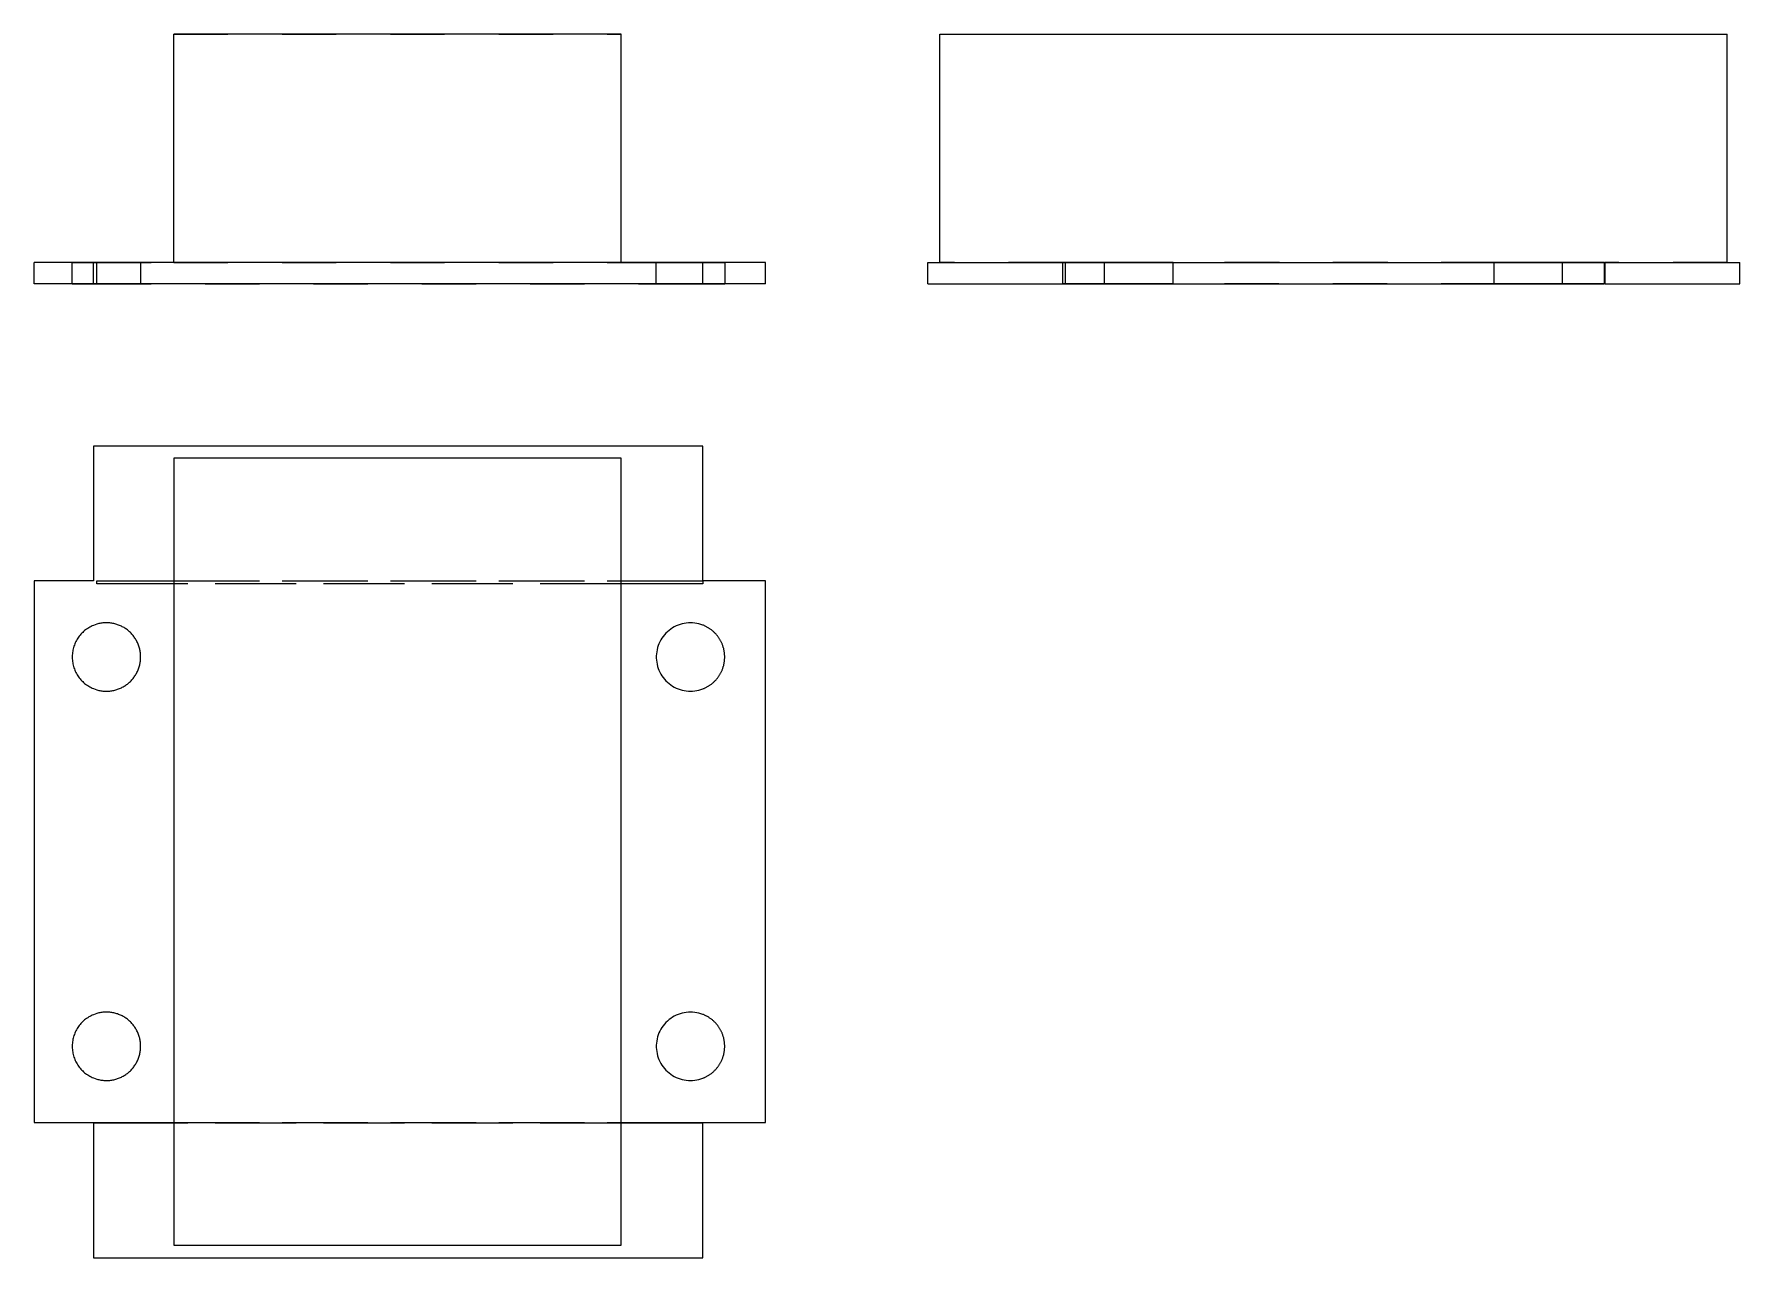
# Model space of a CAD drawing. Extents: x 0 to 3.15, y 0 to 2.26.
import ezdxf

# ---------------------------------------------------------------- set-up
doc = ezdxf.new("R2010")
doc.units = 0
doc.linetypes.add('HIDDEN', pattern=[0.074934, 0.049981, -0.024953])
for name, color, linetype in [('FRONT', 7, 'CONTINUOUS'), ('FRONT_HID', 7, 'HIDDEN'), ('LEFT', 7, 'CONTINUOUS'), ('LEFT_HID', 7, 'HIDDEN'), ('TOP', 7, 'CONTINUOUS'), ('TOP_HID', 7, 'HIDDEN')]:
    doc.layers.add(name, color=color, linetype=linetype)

msp = doc.modelspace()

# ---------------------------------------------------------------- linework, layer by layer
at = {"layer": 'FRONT'}
for p, q in [((0.257812, 1.837484), (0.257812, 2.259359)), ((1.083799, 2.259359), (0.257812, 2.259359)), ((1.083799, 1.837484), (1.083799, 2.259359)), ((0.109375, 1.837484), (0, 1.837484)), ((0, 1.798421), (0, 1.837484)), ((1.234375, 1.837484), (0.109375, 1.837484)), ((0.109375, 1.798421), (0.109375, 1.837484)), ((1.234375, 1.798421), (1.234375, 1.837484)), ((1.350164, 1.837484), (1.234375, 1.837484)), ((1.350164, 1.798421), (1.350164, 1.837484)), ((0.109375, 1.798421), (0, 1.798421)), ((1.234375, 1.798421), (0.109375, 1.798421)), ((1.350164, 1.798421), (1.234375, 1.798421))]:
    msp.add_line(p, q, dxfattribs=at)
at = {"layer": 'FRONT_HID', "linetype": 'HIDDEN'}
for p, q in [((0.257812, 2.259359), (1.083799, 2.259359)), ((0.109375, 1.837484), (0.070313, 1.837484)), ((0.070313, 1.837484), (0.109375, 1.837484)), ((0.109375, 1.837484), (0.070313, 1.837484)), ((0.070313, 1.837484), (0.109375, 1.837484)), ((0.070313, 1.798421), (0.070313, 1.837484)), ((0.070313, 1.798421), (0.070313, 1.837484)), ((0.257812, 1.837484), (0.109375, 1.837484)), ((0.109375, 1.837484), (0.115789, 1.837484)), ((0.115789, 1.837484), (0.109375, 1.837484)), ((0.109375, 1.837484), (0.115789, 1.837484)), ((0.109375, 1.837484), (0.115789, 1.837484)), ((0.115789, 1.837484), (0.109375, 1.837484)), ((0.109375, 1.837484), (0.115789, 1.837484)), ((0.115789, 1.837484), (0.109375, 1.837484)), ((0.115789, 1.837484), (0.257812, 1.837484)), ((0.115789, 1.837484), (0.257812, 1.837484)), ((0.257812, 1.837484), (0.115789, 1.837484)), ((0.196628, 1.837484), (0.115789, 1.837484)), ((0.115789, 1.837484), (0.196628, 1.837484)), ((0.196628, 1.837484), (0.115789, 1.837484)), ((0.115789, 1.837484), (0.196628, 1.837484)), ((0.115789, 1.798421), (0.115789, 1.837484)), ((0.115789, 1.798421), (0.115789, 1.837484)), ((0.196628, 1.837484), (0.196628, 1.798421)), ((0.196628, 1.837484), (0.196628, 1.798421)), ((0.257812, 1.837484), (1.083799, 1.837484)), ((1.083799, 1.837484), (0.257812, 1.837484)), ((1.083799, 1.837484), (0.257812, 1.837484)), ((0.257812, 1.837484), (1.083799, 1.837484)), ((1.083799, 1.837484), (0.257812, 1.837484)), ((0.257812, 1.837484), (1.083799, 1.837484)), ((1.234375, 1.837484), (1.083799, 1.837484)), ((1.083799, 1.837484), (1.234375, 1.837484)), ((1.083799, 1.837484), (1.234375, 1.837484)), ((1.234375, 1.837484), (1.083799, 1.837484)), ((1.234375, 1.837484), (1.148438, 1.837484)), ((1.148438, 1.837484), (1.234375, 1.837484)), ((1.234375, 1.837484), (1.148438, 1.837484)), ((1.148438, 1.837484), (1.234375, 1.837484)), ((1.148438, 1.798421), (1.148438, 1.837484)), ((1.148438, 1.798421), (1.148438, 1.837484)), ((1.234375, 1.837484), (1.274753, 1.837484)), ((1.274753, 1.837484), (1.234375, 1.837484)), ((1.234375, 1.837484), (1.274753, 1.837484)), ((1.274753, 1.837484), (1.234375, 1.837484)), ((1.274753, 1.837484), (1.274753, 1.798421)), ((1.274753, 1.837484), (1.274753, 1.798421)), ((0.109375, 1.798421), (0.070313, 1.798421)), ((0.070313, 1.798421), (0.109375, 1.798421)), ((0.109375, 1.798421), (0.070313, 1.798421)), ((0.070313, 1.798421), (0.109375, 1.798421)), ((0.115789, 1.798421), (0.109375, 1.798421)), ((0.109375, 1.798421), (0.115789, 1.798421)), ((0.115789, 1.798421), (0.109375, 1.798421)), ((0.109375, 1.798421), (0.115789, 1.798421)), ((0.109375, 1.798421), (0.115789, 1.798421)), ((0.109375, 1.798421), (0.115789, 1.798421)), ((0.115789, 1.798421), (0.109375, 1.798421)), ((0.115789, 1.798421), (1.234375, 1.798421)), ((1.234375, 1.798421), (0.115789, 1.798421)), ((0.196628, 1.798421), (0.115789, 1.798421)), ((0.115789, 1.798421), (0.196628, 1.798421)), ((0.196628, 1.798421), (0.115789, 1.798421)), ((0.115789, 1.798421), (0.196628, 1.798421)), ((0.115789, 1.798421), (1.234375, 1.798421)), ((1.234375, 1.798421), (1.148438, 1.798421)), ((1.148438, 1.798421), (1.234375, 1.798421)), ((1.234375, 1.798421), (1.148438, 1.798421)), ((1.148438, 1.798421), (1.234375, 1.798421)), ((1.274753, 1.798421), (1.234375, 1.798421)), ((1.234375, 1.798421), (1.274753, 1.798421)), ((1.274753, 1.798421), (1.234375, 1.798421)), ((1.234375, 1.798421), (1.274753, 1.798421))]:
    msp.add_line(p, q, dxfattribs=at)
at = {"layer": 'LEFT'}
for p, q in [((1.672023, 1.837484), (1.672023, 2.259359)), ((1.672023, 2.259359), (3.125148, 2.259359)), ((3.125148, 1.837484), (3.125148, 2.259359)), ((1.649901, 1.837484), (1.898586, 1.837484)), ((1.649901, 1.798421), (1.649901, 1.837484)), ((1.898586, 1.837484), (2.898586, 1.837484)), ((1.898586, 1.798421), (1.898586, 1.837484)), ((2.898586, 1.837484), (2.899901, 1.837484)), ((2.898586, 1.798421), (2.898586, 1.837484)), ((2.899901, 1.837484), (3.148586, 1.837484)), ((2.899901, 1.798421), (2.899901, 1.837484)), ((3.148586, 1.798421), (3.148586, 1.837484)), ((1.649901, 1.798421), (1.898586, 1.798421)), ((1.898586, 1.798421), (2.898586, 1.798421)), ((2.899901, 1.798421), (3.148586, 1.798421))]:
    msp.add_line(p, q, dxfattribs=at)
at = {"layer": 'LEFT_HID', "linetype": 'HIDDEN'}
for p, q in [((1.672023, 1.837484), (1.898586, 1.837484)), ((1.898586, 1.837484), (1.672023, 1.837484)), ((1.898586, 1.837484), (1.903849, 1.837484)), ((1.903849, 1.837484), (1.898586, 1.837484)), ((1.903849, 1.837484), (1.898586, 1.837484)), ((1.898586, 1.837484), (1.903849, 1.837484)), ((1.903849, 1.837484), (2.898586, 1.837484)), ((2.898586, 1.837484), (1.903849, 1.837484)), ((1.978578, 1.837484), (1.903849, 1.837484)), ((1.903849, 1.837484), (1.980304, 1.837484)), ((1.903849, 1.837484), (1.98083, 1.837484)), ((1.903849, 1.798421), (1.903849, 1.837484)), ((1.903849, 1.798421), (1.903849, 1.837484)), ((2.039211, 1.837484), (1.976053, 1.837484)), ((1.976053, 1.837484), (1.978578, 1.837484)), ((1.980304, 1.837484), (1.976053, 1.837484)), ((1.976053, 1.837484), (2.102368, 1.837484)), ((1.976053, 1.798421), (1.976053, 1.837484)), ((1.976053, 1.798421), (1.976053, 1.837484)), ((1.978578, 1.837484), (1.98083, 1.837484)), ((2.039211, 1.837484), (1.980304, 1.837484)), ((1.98083, 1.837484), (2.097591, 1.837484)), ((2.102368, 1.837484), (2.039211, 1.837484)), ((2.098117, 1.837484), (2.039211, 1.837484)), ((2.097591, 1.837484), (2.69958, 1.837484)), ((2.097591, 1.837484), (2.099843, 1.837484)), ((2.098117, 1.837484), (2.699054, 1.837484)), ((2.102368, 1.837484), (2.098117, 1.837484)), ((2.099843, 1.837484), (2.102368, 1.837484)), ((2.697328, 1.837484), (2.099843, 1.837484)), ((2.102368, 1.798421), (2.102368, 1.837484)), ((2.102368, 1.798421), (2.102368, 1.837484)), ((2.757961, 1.837484), (2.694803, 1.837484)), ((2.694803, 1.837484), (2.697328, 1.837484)), ((2.699054, 1.837484), (2.694803, 1.837484)), ((2.694803, 1.837484), (2.821118, 1.837484)), ((2.694803, 1.798421), (2.694803, 1.837484)), ((2.694803, 1.798421), (2.694803, 1.837484)), ((2.697328, 1.837484), (2.69958, 1.837484)), ((2.757961, 1.837484), (2.699054, 1.837484)), ((2.69958, 1.837484), (2.816341, 1.837484)), ((2.821118, 1.837484), (2.757961, 1.837484)), ((2.816867, 1.837484), (2.757961, 1.837484)), ((2.816341, 1.837484), (2.898586, 1.837484)), ((2.816341, 1.837484), (2.818593, 1.837484)), ((2.816867, 1.837484), (2.898586, 1.837484)), ((2.821118, 1.837484), (2.816867, 1.837484)), ((2.898586, 1.837484), (2.818593, 1.837484)), ((2.818593, 1.837484), (2.821118, 1.837484)), ((2.821118, 1.798421), (2.821118, 1.837484)), ((2.821118, 1.798421), (2.821118, 1.837484)), ((2.899901, 1.837484), (3.125148, 1.837484)), ((3.125148, 1.837484), (2.899901, 1.837484)), ((1.903849, 1.798421), (1.898586, 1.798421)), ((1.898586, 1.798421), (1.903849, 1.798421)), ((1.903849, 1.798421), (1.980304, 1.798421)), ((1.978578, 1.798421), (1.903849, 1.798421)), ((1.903849, 1.798421), (1.98083, 1.798421)), ((2.039211, 1.798421), (1.976053, 1.798421)), ((1.976053, 1.798421), (1.978578, 1.798421)), ((1.980304, 1.798421), (1.976053, 1.798421)), ((1.976053, 1.798421), (2.102368, 1.798421)), ((1.978578, 1.798421), (1.98083, 1.798421)), ((2.039211, 1.798421), (1.980304, 1.798421)), ((1.98083, 1.798421), (2.097591, 1.798421)), ((2.102368, 1.798421), (2.039211, 1.798421)), ((2.098117, 1.798421), (2.039211, 1.798421)), ((2.097591, 1.798421), (2.099843, 1.798421)), ((2.097591, 1.798421), (2.69958, 1.798421)), ((2.102368, 1.798421), (2.098117, 1.798421)), ((2.098117, 1.798421), (2.699054, 1.798421)), ((2.099843, 1.798421), (2.102368, 1.798421)), ((2.697328, 1.798421), (2.099843, 1.798421)), ((2.757961, 1.798421), (2.694803, 1.798421)), ((2.694803, 1.798421), (2.697328, 1.798421)), ((2.699054, 1.798421), (2.694803, 1.798421)), ((2.694803, 1.798421), (2.821118, 1.798421)), ((2.697328, 1.798421), (2.69958, 1.798421)), ((2.757961, 1.798421), (2.699054, 1.798421)), ((2.69958, 1.798421), (2.816341, 1.798421)), ((2.821118, 1.798421), (2.757961, 1.798421)), ((2.816867, 1.798421), (2.757961, 1.798421)), ((2.816341, 1.798421), (2.818593, 1.798421)), ((2.816341, 1.798421), (2.898586, 1.798421)), ((2.821118, 1.798421), (2.816867, 1.798421)), ((2.816867, 1.798421), (2.898586, 1.798421)), ((2.818593, 1.798421), (2.821118, 1.798421)), ((2.898586, 1.798421), (2.818593, 1.798421))]:
    msp.add_line(p, q, dxfattribs=at)
at = {"layer": 'TOP'}
for p, q in [((0.109375, 1.498684), (0.109375, 1.25)), ((1.234375, 1.498684), (0.109375, 1.498684)), ((1.234375, 1.25), (1.234375, 1.498684)), ((0.257812, 1.476562), (0.257812, 0.023438)), ((1.083799, 1.476562), (0.257812, 1.476562)), ((1.083799, 0.023438), (1.083799, 1.476562)), ((0.109375, 1.25), (0, 1.25)), ((0, 1.25), (0, 0.25)), ((0.115789, 1.25), (0.257812, 1.25)), ((0.115789, 1.244737), (0.115789, 1.25)), ((0.257812, 1.244737), (0.115789, 1.244737)), ((1.083799, 1.25), (1.234375, 1.25)), ((1.234375, 1.244737), (1.083799, 1.244737)), ((1.350164, 1.25), (1.234375, 1.25)), ((1.234375, 1.25), (1.234375, 1.244737)), ((1.350164, 0.25), (1.350164, 1.25)), ((0.105075, 1.16579), (0.102983, 1.164687)), ((0.107207, 1.166813), (0.105075, 1.16579)), ((0.109375, 1.167756), (0.107207, 1.166813)), ((0.115789, 1.170008), (0.109375, 1.167756)), ((0.117582, 1.170502), (0.115789, 1.170008)), ((0.119388, 1.170943), (0.117582, 1.170502)), ((0.121206, 1.171331), (0.119388, 1.170943)), ((0.123035, 1.171665), (0.121206, 1.171331)), ((0.124873, 1.171945), (0.123035, 1.171665)), ((0.126718, 1.172171), (0.124873, 1.171945)), ((0.128569, 1.172342), (0.126718, 1.172171)), ((0.130425, 1.172459), (0.128569, 1.172342)), ((0.132283, 1.172522), (0.130425, 1.172459)), ((0.134142, 1.172529), (0.132283, 1.172522)), ((0.136, 1.172482), (0.134142, 1.172529)), ((0.137857, 1.17238), (0.136, 1.172482)), ((0.139709, 1.172224), (0.137857, 1.17238)), ((0.141556, 1.172013), (0.139709, 1.172224)), ((0.143396, 1.171748), (0.141556, 1.172013)), ((0.145228, 1.171429), (0.143396, 1.171748)), ((0.147049, 1.171056), (0.145228, 1.171429)), ((0.148859, 1.17063), (0.147049, 1.171056)), ((0.150655, 1.17015), (0.148859, 1.17063)), ((0.152436, 1.169618), (0.150655, 1.17015)), ((0.154201, 1.169034), (0.152436, 1.169618)), ((0.155948, 1.168398), (0.154201, 1.169034)), ((0.157676, 1.16771), (0.155948, 1.168398)), ((0.159382, 1.166973), (0.157676, 1.16771)), ((0.161066, 1.166185), (0.159382, 1.166973)), ((0.162726, 1.165348), (0.161066, 1.166185)), ((0.164361, 1.164463), (0.162726, 1.165348)), ((1.181697, 1.165008), (1.17833, 1.163062)), ((1.185178, 1.166742), (1.181697, 1.165008)), ((1.188758, 1.168259), (1.185178, 1.166742)), ((1.192425, 1.169553), (1.188758, 1.168259)), ((1.196165, 1.170619), (1.192425, 1.169553)), ((1.199963, 1.171452), (1.196165, 1.170619)), ((1.203806, 1.172051), (1.199963, 1.171452)), ((1.207678, 1.172411), (1.203806, 1.172051)), ((1.211564, 1.172533), (1.207678, 1.172411)), ((1.215451, 1.172415), (1.211564, 1.172533)), ((1.219324, 1.172058), (1.215451, 1.172415)), ((1.223167, 1.171464), (1.219324, 1.172058)), ((1.226966, 1.170634), (1.223167, 1.171464)), ((1.230707, 1.169572), (1.226966, 1.170634)), ((1.234375, 1.168282), (1.230707, 1.169572)), ((1.235495, 1.167837), (1.234375, 1.168282)), ((1.236605, 1.16737), (1.235495, 1.167837)), ((1.237707, 1.166882), (1.236605, 1.16737)), ((1.238799, 1.166374), (1.237707, 1.166882)), ((1.239882, 1.165845), (1.238799, 1.166374)), ((1.240954, 1.165295), (1.239882, 1.165845)), ((1.242015, 1.164725), (1.240954, 1.165295)), ((0.07513, 1.133569), (0.074266, 1.131368)), ((0.076077, 1.135736), (0.07513, 1.133569)), ((0.077104, 1.137866), (0.076077, 1.135736)), ((0.07821, 1.139956), (0.077104, 1.137866)), ((0.079393, 1.142003), (0.07821, 1.139956)), ((0.080652, 1.144004), (0.079393, 1.142003)), ((0.081986, 1.145957), (0.080652, 1.144004)), ((0.083391, 1.147858), (0.081986, 1.145957)), ((0.084867, 1.149706), (0.083391, 1.147858)), ((0.08641, 1.151497), (0.084867, 1.149706)), ((0.08802, 1.153229), (0.08641, 1.151497)), ((0.089693, 1.1549), (0.08802, 1.153229)), ((0.091428, 1.156506), (0.089693, 1.1549)), ((0.093222, 1.158047), (0.091428, 1.156506)), ((0.095072, 1.159519), (0.093222, 1.158047)), ((0.096976, 1.160922), (0.095072, 1.159519)), ((0.098931, 1.162252), (0.096976, 1.160922)), ((0.100934, 1.163507), (0.098931, 1.162252)), ((0.102983, 1.164687), (0.100934, 1.163507)), ((0.165969, 1.16353), (0.164361, 1.164463)), ((0.167549, 1.16255), (0.165969, 1.16353)), ((0.169099, 1.161524), (0.167549, 1.16255)), ((0.170619, 1.160453), (0.169099, 1.161524)), ((0.172106, 1.159337), (0.170619, 1.160453)), ((0.17356, 1.158178), (0.172106, 1.159337)), ((0.174979, 1.156977), (0.17356, 1.158178)), ((0.176362, 1.155735), (0.174979, 1.156977)), ((0.177708, 1.154452), (0.176362, 1.155735)), ((0.179015, 1.153131), (0.177708, 1.154452)), ((0.180284, 1.151771), (0.179015, 1.153131)), ((0.181511, 1.150375), (0.180284, 1.151771)), ((0.182697, 1.148943), (0.181511, 1.150375)), ((0.18384, 1.147477), (0.182697, 1.148943)), ((0.18494, 1.145978), (0.18384, 1.147477)), ((0.185995, 1.144448), (0.18494, 1.145978)), ((0.187005, 1.142886), (0.185995, 1.144448)), ((0.187968, 1.141296), (0.187005, 1.142886)), ((0.188884, 1.139678), (0.187968, 1.141296)), ((0.189752, 1.138034), (0.188884, 1.139678)), ((0.190571, 1.136365), (0.189752, 1.138034)), ((0.19134, 1.134673), (0.190571, 1.136365)), ((0.19206, 1.132959), (0.19134, 1.134673)), ((1.15343, 1.133986), (1.152026, 1.13036)), ((1.155055, 1.137519), (1.15343, 1.133986)), ((1.156894, 1.140945), (1.155055, 1.137519)), ((1.15894, 1.144252), (1.156894, 1.140945)), ((1.161187, 1.147426), (1.15894, 1.144252)), ((1.163624, 1.150456), (1.161187, 1.147426)), ((1.166243, 1.15333), (1.163624, 1.150456)), ((1.169034, 1.156038), (1.166243, 1.15333)), ((1.171986, 1.158569), (1.169034, 1.156038)), ((1.175089, 1.160913), (1.171986, 1.158569)), ((1.17833, 1.163062), (1.175089, 1.160913)), ((1.243065, 1.164134), (1.242015, 1.164725)), ((1.244104, 1.163524), (1.243065, 1.164134)), ((1.245131, 1.162894), (1.244104, 1.163524)), ((1.246146, 1.162245), (1.245131, 1.162894)), ((1.247148, 1.161576), (1.246146, 1.162245)), ((1.248137, 1.160888), (1.247148, 1.161576)), ((1.249113, 1.160182), (1.248137, 1.160888)), ((1.250075, 1.159457), (1.249113, 1.160182)), ((1.251024, 1.158714), (1.250075, 1.159457)), ((1.251958, 1.157953), (1.251024, 1.158714)), ((1.252877, 1.157174), (1.251958, 1.157953)), ((1.253781, 1.156378), (1.252877, 1.157174)), ((1.25467, 1.155565), (1.253781, 1.156378)), ((1.255543, 1.154735), (1.25467, 1.155565)), ((1.256401, 1.153888), (1.255543, 1.154735)), ((1.257242, 1.153025), (1.256401, 1.153888)), ((1.258066, 1.152147), (1.257242, 1.153025)), ((1.258873, 1.151252), (1.258066, 1.152147)), ((1.259664, 1.150343), (1.258873, 1.151252)), ((1.260436, 1.149419), (1.259664, 1.150343)), ((1.261191, 1.14848), (1.260436, 1.149419)), ((1.261928, 1.147526), (1.261191, 1.14848)), ((1.262647, 1.146559), (1.261928, 1.147526)), ((1.263347, 1.145579), (1.262647, 1.146559)), ((1.264028, 1.144585), (1.263347, 1.145579)), ((1.26469, 1.143579), (1.264028, 1.144585)), ((1.265333, 1.14256), (1.26469, 1.143579)), ((1.265956, 1.141528), (1.265333, 1.14256)), ((1.266559, 1.140486), (1.265956, 1.141528)), ((1.267143, 1.139432), (1.266559, 1.140486)), ((1.267706, 1.138367), (1.267143, 1.139432)), ((1.268249, 1.137291), (1.267706, 1.138367)), ((1.268771, 1.136205), (1.268249, 1.137291)), ((1.269272, 1.13511), (1.268771, 1.136205)), ((1.269753, 1.134005), (1.269272, 1.13511)), ((1.270212, 1.132891), (1.269753, 1.134005)), ((0.070412, 1.11292), (0.070324, 1.110557)), ((0.070324, 1.110557), (0.070324, 1.108193)), ((0.070324, 1.108193), (0.070412, 1.10583)), ((0.070589, 1.115278), (0.070412, 1.11292)), ((0.070412, 1.10583), (0.070589, 1.103472)), ((0.070854, 1.117628), (0.070589, 1.115278)), ((0.070589, 1.103472), (0.070854, 1.101122)), ((0.071207, 1.119966), (0.070854, 1.117628)), ((0.071647, 1.122289), (0.071207, 1.119966)), ((0.072174, 1.124594), (0.071647, 1.122289)), ((0.072786, 1.126878), (0.072174, 1.124594)), ((0.073484, 1.129137), (0.072786, 1.126878)), ((0.074266, 1.131368), (0.073484, 1.129137)), ((0.192729, 1.131224), (0.19206, 1.132959)), ((0.193346, 1.129471), (0.192729, 1.131224)), ((0.193912, 1.127699), (0.193346, 1.129471)), ((0.194425, 1.125913), (0.193912, 1.127699)), ((0.194885, 1.124111), (0.194425, 1.125913)), ((0.195292, 1.122297), (0.194885, 1.124111)), ((0.195646, 1.120472), (0.195292, 1.122297)), ((0.195945, 1.118637), (0.195646, 1.120472)), ((0.196191, 1.116795), (0.195945, 1.118637)), ((0.196382, 1.114945), (0.196191, 1.116795)), ((0.196191, 1.101955), (0.196382, 1.103805)), ((0.196519, 1.113091), (0.196382, 1.114945)), ((0.196382, 1.103805), (0.196519, 1.105659)), ((0.196601, 1.111234), (0.196519, 1.113091)), ((0.196519, 1.105659), (0.196601, 1.107516)), ((0.196628, 1.109375), (0.196601, 1.111234)), ((0.196601, 1.107516), (0.196628, 1.109375)), ((1.148707, 1.115201), (1.148467, 1.111319)), ((1.148467, 1.111319), (1.148467, 1.107431)), ((1.148467, 1.107431), (1.148707, 1.103549)), ((1.149184, 1.11906), (1.148707, 1.115201)), ((1.148707, 1.103549), (1.149184, 1.09969)), ((1.149899, 1.122882), (1.149184, 1.11906)), ((1.150847, 1.126654), (1.149899, 1.122882)), ((1.152026, 1.13036), (1.150847, 1.126654)), ((1.27065, 1.131769), (1.270212, 1.132891)), ((1.271066, 1.130638), (1.27065, 1.131769)), ((1.271461, 1.1295), (1.271066, 1.130638)), ((1.271834, 1.128354), (1.271461, 1.1295)), ((1.272185, 1.127202), (1.271834, 1.128354)), ((1.272514, 1.126043), (1.272185, 1.127202)), ((1.272821, 1.124878), (1.272514, 1.126043)), ((1.273106, 1.123707), (1.272821, 1.124878)), ((1.273368, 1.122531), (1.273106, 1.123707)), ((1.273608, 1.12135), (1.273368, 1.122531)), ((1.273825, 1.120165), (1.273608, 1.12135)), ((1.274019, 1.118976), (1.273825, 1.120165)), ((1.274191, 1.117784), (1.274019, 1.118976)), ((1.27434, 1.116588), (1.274191, 1.117784)), ((1.274191, 1.100966), (1.27434, 1.102162)), ((1.274466, 1.11539), (1.27434, 1.116588)), ((1.27434, 1.102162), (1.274466, 1.10336)), ((1.27457, 1.11419), (1.274466, 1.11539)), ((1.274466, 1.10336), (1.27457, 1.10456)), ((1.27465, 1.112987), (1.27457, 1.11419)), ((1.27457, 1.10456), (1.27465, 1.105763)), ((1.274707, 1.111784), (1.27465, 1.112987)), ((1.27465, 1.105763), (1.274707, 1.106966)), ((1.274742, 1.11058), (1.274707, 1.111784)), ((1.274707, 1.106966), (1.274742, 1.10817)), ((1.274753, 1.109375), (1.274742, 1.11058)), ((1.274742, 1.10817), (1.274753, 1.109375)), ((0.070854, 1.101122), (0.071207, 1.098784)), ((0.071207, 1.098784), (0.071647, 1.096461)), ((0.071647, 1.096461), (0.072174, 1.094156)), ((0.072174, 1.094156), (0.072786, 1.091872)), ((0.072786, 1.091872), (0.073484, 1.089613)), ((0.073484, 1.089613), (0.074266, 1.087382)), ((0.074266, 1.087382), (0.07513, 1.085181)), ((0.07513, 1.085181), (0.076077, 1.083014)), ((0.076077, 1.083014), (0.077104, 1.080884)), ((0.077104, 1.080884), (0.07821, 1.078794)), ((0.07821, 1.078794), (0.079393, 1.076747)), ((0.079393, 1.076747), (0.080652, 1.074746)), ((0.080652, 1.074746), (0.081986, 1.072793)), ((0.081986, 1.072793), (0.083391, 1.070892)), ((0.083391, 1.070892), (0.084867, 1.069044)), ((0.182697, 1.069807), (0.18384, 1.071273)), ((0.18384, 1.071273), (0.18494, 1.072772)), ((0.18494, 1.072772), (0.185995, 1.074302)), ((0.185995, 1.074302), (0.187005, 1.075864)), ((0.187005, 1.075864), (0.187968, 1.077454)), ((0.187968, 1.077454), (0.188884, 1.079072)), ((0.188884, 1.079072), (0.189752, 1.080716)), ((0.189752, 1.080716), (0.190571, 1.082385)), ((0.190571, 1.082385), (0.19134, 1.084077)), ((0.19134, 1.084077), (0.19206, 1.085791)), ((0.19206, 1.085791), (0.192729, 1.087526)), ((0.192729, 1.087526), (0.193346, 1.089279)), ((0.193346, 1.089279), (0.193912, 1.091051)), ((0.193912, 1.091051), (0.194425, 1.092837)), ((0.194425, 1.092837), (0.194885, 1.094639)), ((0.194885, 1.094639), (0.195292, 1.096453)), ((0.195292, 1.096453), (0.195646, 1.098278)), ((0.195646, 1.098278), (0.195945, 1.100113)), ((0.195945, 1.100113), (0.196191, 1.101955)), ((1.149184, 1.09969), (1.149899, 1.095868)), ((1.149899, 1.095868), (1.150847, 1.092096)), ((1.150847, 1.092096), (1.152026, 1.08839)), ((1.152026, 1.08839), (1.15343, 1.084764)), ((1.15343, 1.084764), (1.155055, 1.081231)), ((1.155055, 1.081231), (1.156894, 1.077805)), ((1.156894, 1.077805), (1.15894, 1.074498)), ((1.15894, 1.074498), (1.161187, 1.071324)), ((1.161187, 1.071324), (1.163624, 1.068294)), ((1.261191, 1.07027), (1.261928, 1.071224)), ((1.261928, 1.071224), (1.262647, 1.072191)), ((1.262647, 1.072191), (1.263347, 1.073171)), ((1.263347, 1.073171), (1.264028, 1.074165)), ((1.264028, 1.074165), (1.26469, 1.075171)), ((1.26469, 1.075171), (1.265333, 1.07619)), ((1.265333, 1.07619), (1.265956, 1.077222)), ((1.265956, 1.077222), (1.266559, 1.078264)), ((1.266559, 1.078264), (1.267143, 1.079318)), ((1.267143, 1.079318), (1.267706, 1.080383)), ((1.267706, 1.080383), (1.268249, 1.081459)), ((1.268249, 1.081459), (1.268771, 1.082545)), ((1.268771, 1.082545), (1.269272, 1.08364)), ((1.269272, 1.08364), (1.269753, 1.084745)), ((1.269753, 1.084745), (1.270212, 1.085859)), ((1.270212, 1.085859), (1.27065, 1.086981)), ((1.27065, 1.086981), (1.271066, 1.088112)), ((1.271066, 1.088112), (1.271461, 1.08925)), ((1.271461, 1.08925), (1.271834, 1.090396)), ((1.271834, 1.090396), (1.272185, 1.091548)), ((1.272185, 1.091548), (1.272514, 1.092707)), ((1.272514, 1.092707), (1.272821, 1.093872)), ((1.272821, 1.093872), (1.273106, 1.095043)), ((1.273106, 1.095043), (1.273368, 1.096219)), ((1.273368, 1.096219), (1.273608, 1.0974)), ((1.273608, 1.0974), (1.273825, 1.098585)), ((1.273825, 1.098585), (1.274019, 1.099774)), ((1.274019, 1.099774), (1.274191, 1.100966)), ((0.084867, 1.069044), (0.08641, 1.067253)), ((0.08641, 1.067253), (0.08802, 1.065521)), ((0.08802, 1.065521), (0.089693, 1.06385)), ((0.089693, 1.06385), (0.091428, 1.062244)), ((0.091428, 1.062244), (0.093222, 1.060703)), ((0.093222, 1.060703), (0.095072, 1.059231)), ((0.095072, 1.059231), (0.096976, 1.057828)), ((0.096976, 1.057828), (0.098931, 1.056498)), ((0.098931, 1.056498), (0.100934, 1.055243)), ((0.100934, 1.055243), (0.102983, 1.054063)), ((0.102983, 1.054063), (0.105075, 1.05296)), ((0.105075, 1.05296), (0.107207, 1.051937)), ((0.107207, 1.051937), (0.109375, 1.050994)), ((0.109375, 1.050994), (0.115789, 1.048742)), ((0.115789, 1.048742), (0.117582, 1.048248)), ((0.117582, 1.048248), (0.119388, 1.047807)), ((0.119388, 1.047807), (0.121206, 1.047419)), ((0.121206, 1.047419), (0.123035, 1.047085)), ((0.123035, 1.047085), (0.124873, 1.046805)), ((0.124873, 1.046805), (0.126718, 1.046579)), ((0.126718, 1.046579), (0.128569, 1.046408)), ((0.128569, 1.046408), (0.130425, 1.046291)), ((0.130425, 1.046291), (0.132283, 1.046228)), ((0.132283, 1.046228), (0.134142, 1.046221)), ((0.134142, 1.046221), (0.136, 1.046268)), ((0.136, 1.046268), (0.137857, 1.04637)), ((0.137857, 1.04637), (0.139709, 1.046526)), ((0.139709, 1.046526), (0.141556, 1.046737)), ((0.141556, 1.046737), (0.143396, 1.047002)), ((0.143396, 1.047002), (0.145228, 1.047321)), ((0.145228, 1.047321), (0.147049, 1.047694)), ((0.147049, 1.047694), (0.148859, 1.04812)), ((0.148859, 1.04812), (0.150655, 1.0486)), ((0.150655, 1.0486), (0.152436, 1.049132)), ((0.152436, 1.049132), (0.154201, 1.049716)), ((0.154201, 1.049716), (0.155948, 1.050352)), ((0.155948, 1.050352), (0.157676, 1.05104)), ((0.157676, 1.05104), (0.159382, 1.051777)), ((0.159382, 1.051777), (0.161066, 1.052565)), ((0.161066, 1.052565), (0.162726, 1.053402)), ((0.162726, 1.053402), (0.164361, 1.054287)), ((0.164361, 1.054287), (0.165969, 1.05522)), ((0.165969, 1.05522), (0.167549, 1.0562)), ((0.167549, 1.0562), (0.169099, 1.057226)), ((0.169099, 1.057226), (0.170619, 1.058297)), ((0.170619, 1.058297), (0.172106, 1.059413)), ((0.172106, 1.059413), (0.17356, 1.060572)), ((0.17356, 1.060572), (0.174979, 1.061773)), ((0.174979, 1.061773), (0.176362, 1.063015)), ((0.176362, 1.063015), (0.177708, 1.064298)), ((0.177708, 1.064298), (0.179015, 1.065619)), ((0.179015, 1.065619), (0.180284, 1.066979)), ((0.180284, 1.066979), (0.181511, 1.068375)), ((0.181511, 1.068375), (0.182697, 1.069807)), ((1.163624, 1.068294), (1.166243, 1.06542)), ((1.166243, 1.06542), (1.169034, 1.062712)), ((1.169034, 1.062712), (1.171986, 1.060181)), ((1.171986, 1.060181), (1.175089, 1.057837)), ((1.175089, 1.057837), (1.17833, 1.055688)), ((1.17833, 1.055688), (1.181697, 1.053742)), ((1.181697, 1.053742), (1.185178, 1.052008)), ((1.185178, 1.052008), (1.188758, 1.050491)), ((1.188758, 1.050491), (1.192425, 1.049197)), ((1.192425, 1.049197), (1.196165, 1.048131)), ((1.196165, 1.048131), (1.199963, 1.047298)), ((1.199963, 1.047298), (1.203806, 1.046699)), ((1.203806, 1.046699), (1.207678, 1.046339)), ((1.207678, 1.046339), (1.211564, 1.046217)), ((1.211564, 1.046217), (1.215451, 1.046335)), ((1.215451, 1.046335), (1.219324, 1.046692)), ((1.219324, 1.046692), (1.223167, 1.047286)), ((1.223167, 1.047286), (1.226966, 1.048116)), ((1.226966, 1.048116), (1.230707, 1.049178)), ((1.230707, 1.049178), (1.234375, 1.050468)), ((1.234375, 1.050468), (1.235495, 1.050913)), ((1.235495, 1.050913), (1.236605, 1.05138)), ((1.236605, 1.05138), (1.237707, 1.051868)), ((1.237707, 1.051868), (1.238799, 1.052376)), ((1.238799, 1.052376), (1.239882, 1.052905)), ((1.239882, 1.052905), (1.240954, 1.053455)), ((1.240954, 1.053455), (1.242015, 1.054025)), ((1.242015, 1.054025), (1.243065, 1.054616)), ((1.243065, 1.054616), (1.244104, 1.055226)), ((1.244104, 1.055226), (1.245131, 1.055856)), ((1.245131, 1.055856), (1.246146, 1.056505)), ((1.246146, 1.056505), (1.247148, 1.057174)), ((1.247148, 1.057174), (1.248137, 1.057862)), ((1.248137, 1.057862), (1.249113, 1.058568)), ((1.249113, 1.058568), (1.250075, 1.059293)), ((1.250075, 1.059293), (1.251024, 1.060036)), ((1.251024, 1.060036), (1.251958, 1.060797)), ((1.251958, 1.060797), (1.252877, 1.061576)), ((1.252877, 1.061576), (1.253781, 1.062372)), ((1.253781, 1.062372), (1.25467, 1.063185)), ((1.25467, 1.063185), (1.255543, 1.064015)), ((1.255543, 1.064015), (1.256401, 1.064862)), ((1.256401, 1.064862), (1.257242, 1.065725)), ((1.257242, 1.065725), (1.258066, 1.066603)), ((1.258066, 1.066603), (1.258873, 1.067498)), ((1.258873, 1.067498), (1.259664, 1.068407)), ((1.259664, 1.068407), (1.260436, 1.069331)), ((1.260436, 1.069331), (1.261191, 1.07027)), ((0.096976, 0.442172), (0.095072, 0.440769)), ((0.098931, 0.443502), (0.096976, 0.442172)), ((0.100934, 0.444757), (0.098931, 0.443502)), ((0.102983, 0.445937), (0.100934, 0.444757)), ((0.105075, 0.44704), (0.102983, 0.445937)), ((0.107207, 0.448063), (0.105075, 0.44704)), ((0.109375, 0.449006), (0.107207, 0.448063)), ((0.115789, 0.451258), (0.109375, 0.449006)), ((0.117582, 0.451752), (0.115789, 0.451258)), ((0.119388, 0.452193), (0.117582, 0.451752)), ((0.121206, 0.452581), (0.119388, 0.452193)), ((0.123035, 0.452915), (0.121206, 0.452581)), ((0.124873, 0.453195), (0.123035, 0.452915)), ((0.126718, 0.453421), (0.124873, 0.453195)), ((0.128569, 0.453592), (0.126718, 0.453421)), ((0.130425, 0.453709), (0.128569, 0.453592)), ((0.132283, 0.453772), (0.130425, 0.453709)), ((0.134142, 0.453779), (0.132283, 0.453772)), ((0.136, 0.453732), (0.134142, 0.453779)), ((0.137857, 0.45363), (0.136, 0.453732)), ((0.139709, 0.453474), (0.137857, 0.45363)), ((0.141556, 0.453263), (0.139709, 0.453474)), ((0.143396, 0.452998), (0.141556, 0.453263)), ((0.145228, 0.452679), (0.143396, 0.452998)), ((0.147049, 0.452306), (0.145228, 0.452679)), ((0.148859, 0.45188), (0.147049, 0.452306)), ((0.150655, 0.4514), (0.148859, 0.45188)), ((0.152436, 0.450868), (0.150655, 0.4514)), ((0.154201, 0.450284), (0.152436, 0.450868)), ((0.155948, 0.449648), (0.154201, 0.450284)), ((0.157676, 0.44896), (0.155948, 0.449648)), ((0.159382, 0.448223), (0.157676, 0.44896)), ((0.161066, 0.447435), (0.159382, 0.448223)), ((0.162726, 0.446598), (0.161066, 0.447435)), ((0.164361, 0.445713), (0.162726, 0.446598)), ((0.165969, 0.44478), (0.164361, 0.445713)), ((0.167549, 0.4438), (0.165969, 0.44478)), ((0.169099, 0.442774), (0.167549, 0.4438)), ((0.170619, 0.441703), (0.169099, 0.442774)), ((0.172106, 0.440587), (0.170619, 0.441703)), ((1.175089, 0.442163), (1.171986, 0.439819)), ((1.17833, 0.444312), (1.175089, 0.442163)), ((1.181697, 0.446258), (1.17833, 0.444312)), ((1.185178, 0.447992), (1.181697, 0.446258)), ((1.188758, 0.449509), (1.185178, 0.447992)), ((1.192425, 0.450803), (1.188758, 0.449509)), ((1.196165, 0.451869), (1.192425, 0.450803)), ((1.199963, 0.452702), (1.196165, 0.451869)), ((1.203806, 0.453301), (1.199963, 0.452702)), ((1.207678, 0.453661), (1.203806, 0.453301)), ((1.211564, 0.453783), (1.207678, 0.453661)), ((1.215451, 0.453665), (1.211564, 0.453783)), ((1.219324, 0.453308), (1.215451, 0.453665)), ((1.223167, 0.452714), (1.219324, 0.453308)), ((1.226966, 0.451884), (1.223167, 0.452714)), ((1.230707, 0.450822), (1.226966, 0.451884)), ((1.234375, 0.449532), (1.230707, 0.450822)), ((1.235495, 0.449087), (1.234375, 0.449532)), ((1.236605, 0.44862), (1.235495, 0.449087)), ((1.237707, 0.448132), (1.236605, 0.44862)), ((1.238799, 0.447624), (1.237707, 0.448132)), ((1.239882, 0.447095), (1.238799, 0.447624)), ((1.240954, 0.446545), (1.239882, 0.447095)), ((1.242015, 0.445975), (1.240954, 0.446545)), ((1.243065, 0.445384), (1.242015, 0.445975)), ((1.244104, 0.444774), (1.243065, 0.445384)), ((1.245131, 0.444144), (1.244104, 0.444774)), ((1.246146, 0.443495), (1.245131, 0.444144)), ((1.247148, 0.442826), (1.246146, 0.443495)), ((1.248137, 0.442138), (1.247148, 0.442826)), ((1.249113, 0.441432), (1.248137, 0.442138)), ((1.250075, 0.440707), (1.249113, 0.441432)), ((0.073484, 0.410387), (0.072786, 0.408128)), ((0.074266, 0.412618), (0.073484, 0.410387)), ((0.07513, 0.414819), (0.074266, 0.412618)), ((0.076077, 0.416986), (0.07513, 0.414819)), ((0.077104, 0.419116), (0.076077, 0.416986)), ((0.07821, 0.421206), (0.077104, 0.419116)), ((0.079393, 0.423253), (0.07821, 0.421206)), ((0.080652, 0.425254), (0.079393, 0.423253)), ((0.081986, 0.427207), (0.080652, 0.425254)), ((0.083391, 0.429108), (0.081986, 0.427207)), ((0.084867, 0.430956), (0.083391, 0.429108)), ((0.08641, 0.432747), (0.084867, 0.430956)), ((0.08802, 0.434479), (0.08641, 0.432747)), ((0.089693, 0.43615), (0.08802, 0.434479)), ((0.091428, 0.437756), (0.089693, 0.43615)), ((0.093222, 0.439297), (0.091428, 0.437756)), ((0.095072, 0.440769), (0.093222, 0.439297)), ((0.17356, 0.439428), (0.172106, 0.440587)), ((0.174979, 0.438227), (0.17356, 0.439428)), ((0.176362, 0.436985), (0.174979, 0.438227)), ((0.177708, 0.435702), (0.176362, 0.436985)), ((0.179015, 0.434381), (0.177708, 0.435702)), ((0.180284, 0.433021), (0.179015, 0.434381)), ((0.181511, 0.431625), (0.180284, 0.433021)), ((0.182697, 0.430193), (0.181511, 0.431625)), ((0.18384, 0.428727), (0.182697, 0.430193)), ((0.18494, 0.427228), (0.18384, 0.428727)), ((0.185995, 0.425698), (0.18494, 0.427228)), ((0.187005, 0.424136), (0.185995, 0.425698)), ((0.187968, 0.422546), (0.187005, 0.424136)), ((0.188884, 0.420928), (0.187968, 0.422546)), ((0.189752, 0.419284), (0.188884, 0.420928)), ((0.190571, 0.417615), (0.189752, 0.419284)), ((0.19134, 0.415923), (0.190571, 0.417615)), ((0.19206, 0.414209), (0.19134, 0.415923)), ((0.192729, 0.412474), (0.19206, 0.414209)), ((0.193346, 0.410721), (0.192729, 0.412474)), ((0.193912, 0.408949), (0.193346, 0.410721)), ((1.152026, 0.41161), (1.150847, 0.407904)), ((1.15343, 0.415236), (1.152026, 0.41161)), ((1.155055, 0.418769), (1.15343, 0.415236)), ((1.156894, 0.422195), (1.155055, 0.418769)), ((1.15894, 0.425502), (1.156894, 0.422195)), ((1.161187, 0.428676), (1.15894, 0.425502)), ((1.163624, 0.431706), (1.161187, 0.428676)), ((1.166243, 0.43458), (1.163624, 0.431706)), ((1.169034, 0.437288), (1.166243, 0.43458)), ((1.171986, 0.439819), (1.169034, 0.437288)), ((1.251024, 0.439964), (1.250075, 0.440707)), ((1.251958, 0.439203), (1.251024, 0.439964)), ((1.252877, 0.438424), (1.251958, 0.439203)), ((1.253781, 0.437628), (1.252877, 0.438424)), ((1.25467, 0.436815), (1.253781, 0.437628)), ((1.255543, 0.435985), (1.25467, 0.436815)), ((1.256401, 0.435138), (1.255543, 0.435985)), ((1.257242, 0.434275), (1.256401, 0.435138)), ((1.258066, 0.433397), (1.257242, 0.434275)), ((1.258873, 0.432502), (1.258066, 0.433397)), ((1.259664, 0.431593), (1.258873, 0.432502)), ((1.260436, 0.430669), (1.259664, 0.431593)), ((1.261191, 0.42973), (1.260436, 0.430669)), ((1.261928, 0.428776), (1.261191, 0.42973)), ((1.262647, 0.427809), (1.261928, 0.428776)), ((1.263347, 0.426829), (1.262647, 0.427809)), ((1.264028, 0.425835), (1.263347, 0.426829)), ((1.26469, 0.424829), (1.264028, 0.425835)), ((1.265333, 0.42381), (1.26469, 0.424829)), ((1.265956, 0.422778), (1.265333, 0.42381)), ((1.266559, 0.421736), (1.265956, 0.422778)), ((1.267143, 0.420682), (1.266559, 0.421736)), ((1.267706, 0.419617), (1.267143, 0.420682)), ((1.268249, 0.418541), (1.267706, 0.419617)), ((1.268771, 0.417455), (1.268249, 0.418541)), ((1.269272, 0.41636), (1.268771, 0.417455)), ((1.269753, 0.415255), (1.269272, 0.41636)), ((1.270212, 0.414141), (1.269753, 0.415255)), ((1.27065, 0.413019), (1.270212, 0.414141)), ((1.271066, 0.411888), (1.27065, 0.413019)), ((1.271461, 0.41075), (1.271066, 0.411888)), ((1.271834, 0.409604), (1.271461, 0.41075)), ((1.272185, 0.408452), (1.271834, 0.409604)), ((0.070412, 0.39417), (0.070324, 0.391807)), ((0.070324, 0.391807), (0.070324, 0.389443)), ((0.070324, 0.389443), (0.070412, 0.38708)), ((0.070589, 0.396528), (0.070412, 0.39417)), ((0.070412, 0.38708), (0.070589, 0.384722)), ((0.070854, 0.398878), (0.070589, 0.396528)), ((0.070589, 0.384722), (0.070854, 0.382372)), ((0.071207, 0.401216), (0.070854, 0.398878)), ((0.070854, 0.382372), (0.071207, 0.380034)), ((0.071647, 0.403539), (0.071207, 0.401216)), ((0.071207, 0.380034), (0.071647, 0.377711)), ((0.072174, 0.405844), (0.071647, 0.403539)), ((0.072786, 0.408128), (0.072174, 0.405844)), ((0.194425, 0.407163), (0.193912, 0.408949)), ((0.194885, 0.405361), (0.194425, 0.407163)), ((0.195292, 0.403547), (0.194885, 0.405361)), ((0.195646, 0.401722), (0.195292, 0.403547)), ((0.195292, 0.377703), (0.195646, 0.379528)), ((0.195945, 0.399887), (0.195646, 0.401722)), ((0.195646, 0.379528), (0.195945, 0.381363)), ((0.196191, 0.398045), (0.195945, 0.399887)), ((0.195945, 0.381363), (0.196191, 0.383205)), ((0.196382, 0.396195), (0.196191, 0.398045)), ((0.196191, 0.383205), (0.196382, 0.385055)), ((0.196519, 0.394341), (0.196382, 0.396195)), ((0.196382, 0.385055), (0.196519, 0.386909)), ((0.196601, 0.392484), (0.196519, 0.394341)), ((0.196519, 0.386909), (0.196601, 0.388766)), ((0.196628, 0.390625), (0.196601, 0.392484)), ((0.196601, 0.388766), (0.196628, 0.390625)), ((1.148707, 0.396451), (1.148467, 0.392569)), ((1.148467, 0.392569), (1.148467, 0.388681)), ((1.148467, 0.388681), (1.148707, 0.384799)), ((1.149184, 0.40031), (1.148707, 0.396451)), ((1.148707, 0.384799), (1.149184, 0.38094)), ((1.149899, 0.404132), (1.149184, 0.40031)), ((1.149184, 0.38094), (1.149899, 0.377118)), ((1.150847, 0.407904), (1.149899, 0.404132)), ((1.272514, 0.407293), (1.272185, 0.408452)), ((1.272821, 0.406128), (1.272514, 0.407293)), ((1.273106, 0.404957), (1.272821, 0.406128)), ((1.273368, 0.403781), (1.273106, 0.404957)), ((1.273608, 0.4026), (1.273368, 0.403781)), ((1.273368, 0.377469), (1.273608, 0.37865)), ((1.273825, 0.401415), (1.273608, 0.4026)), ((1.273608, 0.37865), (1.273825, 0.379835)), ((1.274019, 0.400226), (1.273825, 0.401415)), ((1.273825, 0.379835), (1.274019, 0.381024)), ((1.274191, 0.399034), (1.274019, 0.400226)), ((1.274019, 0.381024), (1.274191, 0.382216)), ((1.27434, 0.397838), (1.274191, 0.399034)), ((1.274191, 0.382216), (1.27434, 0.383412)), ((1.274466, 0.39664), (1.27434, 0.397838)), ((1.27434, 0.383412), (1.274466, 0.38461)), ((1.27457, 0.39544), (1.274466, 0.39664)), ((1.274466, 0.38461), (1.27457, 0.38581)), ((1.27465, 0.394237), (1.27457, 0.39544)), ((1.27457, 0.38581), (1.27465, 0.387013)), ((1.274707, 0.393034), (1.27465, 0.394237)), ((1.27465, 0.387013), (1.274707, 0.388216)), ((1.274742, 0.39183), (1.274707, 0.393034)), ((1.274707, 0.388216), (1.274742, 0.38942)), ((1.274753, 0.390625), (1.274742, 0.39183)), ((1.274742, 0.38942), (1.274753, 0.390625)), ((0.071647, 0.377711), (0.072174, 0.375406)), ((0.072174, 0.375406), (0.072786, 0.373122)), ((0.072786, 0.373122), (0.073484, 0.370863)), ((0.073484, 0.370863), (0.074266, 0.368632)), ((0.074266, 0.368632), (0.07513, 0.366431)), ((0.07513, 0.366431), (0.076077, 0.364264)), ((0.076077, 0.364264), (0.077104, 0.362134)), ((0.077104, 0.362134), (0.07821, 0.360044)), ((0.07821, 0.360044), (0.079393, 0.357997)), ((0.079393, 0.357997), (0.080652, 0.355996)), ((0.080652, 0.355996), (0.081986, 0.354043)), ((0.081986, 0.354043), (0.083391, 0.352142)), ((0.083391, 0.352142), (0.084867, 0.350294)), ((0.084867, 0.350294), (0.08641, 0.348503)), ((0.08641, 0.348503), (0.08802, 0.346771)), ((0.08802, 0.346771), (0.089693, 0.3451)), ((0.177708, 0.345548), (0.179015, 0.346869)), ((0.179015, 0.346869), (0.180284, 0.348229)), ((0.180284, 0.348229), (0.181511, 0.349625)), ((0.181511, 0.349625), (0.182697, 0.351057)), ((0.182697, 0.351057), (0.18384, 0.352523)), ((0.18384, 0.352523), (0.18494, 0.354022)), ((0.18494, 0.354022), (0.185995, 0.355552)), ((0.185995, 0.355552), (0.187005, 0.357114)), ((0.187005, 0.357114), (0.187968, 0.358704)), ((0.187968, 0.358704), (0.188884, 0.360322)), ((0.188884, 0.360322), (0.189752, 0.361966)), ((0.189752, 0.361966), (0.190571, 0.363635)), ((0.190571, 0.363635), (0.19134, 0.365327)), ((0.19134, 0.365327), (0.19206, 0.367041)), ((0.19206, 0.367041), (0.192729, 0.368776)), ((0.192729, 0.368776), (0.193346, 0.370529)), ((0.193346, 0.370529), (0.193912, 0.372301)), ((0.193912, 0.372301), (0.194425, 0.374087)), ((0.194425, 0.374087), (0.194885, 0.375889)), ((0.194885, 0.375889), (0.195292, 0.377703)), ((1.149899, 0.377118), (1.150847, 0.373346)), ((1.150847, 0.373346), (1.152026, 0.36964)), ((1.152026, 0.36964), (1.15343, 0.366014)), ((1.15343, 0.366014), (1.155055, 0.362481)), ((1.155055, 0.362481), (1.156894, 0.359055)), ((1.156894, 0.359055), (1.15894, 0.355748)), ((1.15894, 0.355748), (1.161187, 0.352574)), ((1.161187, 0.352574), (1.163624, 0.349544)), ((1.163624, 0.349544), (1.166243, 0.34667)), ((1.166243, 0.34667), (1.169034, 0.343962)), ((1.256401, 0.346112), (1.257242, 0.346975)), ((1.257242, 0.346975), (1.258066, 0.347853)), ((1.258066, 0.347853), (1.258873, 0.348748)), ((1.258873, 0.348748), (1.259664, 0.349657)), ((1.259664, 0.349657), (1.260436, 0.350581)), ((1.260436, 0.350581), (1.261191, 0.35152)), ((1.261191, 0.35152), (1.261928, 0.352474)), ((1.261928, 0.352474), (1.262647, 0.353441)), ((1.262647, 0.353441), (1.263347, 0.354421)), ((1.263347, 0.354421), (1.264028, 0.355415)), ((1.264028, 0.355415), (1.26469, 0.356421)), ((1.26469, 0.356421), (1.265333, 0.35744)), ((1.265333, 0.35744), (1.265956, 0.358472)), ((1.265956, 0.358472), (1.266559, 0.359514)), ((1.266559, 0.359514), (1.267143, 0.360568)), ((1.267143, 0.360568), (1.267706, 0.361633)), ((1.267706, 0.361633), (1.268249, 0.362709)), ((1.268249, 0.362709), (1.268771, 0.363795)), ((1.268771, 0.363795), (1.269272, 0.36489)), ((1.269272, 0.36489), (1.269753, 0.365995)), ((1.269753, 0.365995), (1.270212, 0.367109)), ((1.270212, 0.367109), (1.27065, 0.368231)), ((1.27065, 0.368231), (1.271066, 0.369362)), ((1.271066, 0.369362), (1.271461, 0.3705)), ((1.271461, 0.3705), (1.271834, 0.371646)), ((1.271834, 0.371646), (1.272185, 0.372798)), ((1.272185, 0.372798), (1.272514, 0.373957)), ((1.272514, 0.373957), (1.272821, 0.375122)), ((1.272821, 0.375122), (1.273106, 0.376293)), ((1.273106, 0.376293), (1.273368, 0.377469)), ((0.089693, 0.3451), (0.091428, 0.343494)), ((0.091428, 0.343494), (0.093222, 0.341953)), ((0.093222, 0.341953), (0.095072, 0.340481)), ((0.095072, 0.340481), (0.096976, 0.339078)), ((0.096976, 0.339078), (0.098931, 0.337748)), ((0.098931, 0.337748), (0.100934, 0.336493)), ((0.100934, 0.336493), (0.102983, 0.335313)), ((0.102983, 0.335313), (0.105075, 0.33421)), ((0.105075, 0.33421), (0.107207, 0.333187)), ((0.107207, 0.333187), (0.109375, 0.332244)), ((0.109375, 0.332244), (0.115789, 0.329992)), ((0.115789, 0.329992), (0.117582, 0.329498)), ((0.117582, 0.329498), (0.119388, 0.329057)), ((0.119388, 0.329057), (0.121206, 0.328669)), ((0.121206, 0.328669), (0.123035, 0.328335)), ((0.123035, 0.328335), (0.124873, 0.328055)), ((0.124873, 0.328055), (0.126718, 0.327829)), ((0.126718, 0.327829), (0.128569, 0.327658)), ((0.128569, 0.327658), (0.130425, 0.327541)), ((0.130425, 0.327541), (0.132283, 0.327478)), ((0.132283, 0.327478), (0.134142, 0.327471)), ((0.134142, 0.327471), (0.136, 0.327518)), ((0.136, 0.327518), (0.137857, 0.32762)), ((0.137857, 0.32762), (0.139709, 0.327776)), ((0.139709, 0.327776), (0.141556, 0.327987)), ((0.141556, 0.327987), (0.143396, 0.328252)), ((0.143396, 0.328252), (0.145228, 0.328571)), ((0.145228, 0.328571), (0.147049, 0.328944)), ((0.147049, 0.328944), (0.148859, 0.32937)), ((0.148859, 0.32937), (0.150655, 0.32985)), ((0.150655, 0.32985), (0.152436, 0.330382)), ((0.152436, 0.330382), (0.154201, 0.330966)), ((0.154201, 0.330966), (0.155948, 0.331602)), ((0.155948, 0.331602), (0.157676, 0.33229)), ((0.157676, 0.33229), (0.159382, 0.333027)), ((0.159382, 0.333027), (0.161066, 0.333815)), ((0.161066, 0.333815), (0.162726, 0.334652)), ((0.162726, 0.334652), (0.164361, 0.335537)), ((0.164361, 0.335537), (0.165969, 0.33647)), ((0.165969, 0.33647), (0.167549, 0.33745)), ((0.167549, 0.33745), (0.169099, 0.338476)), ((0.169099, 0.338476), (0.170619, 0.339547)), ((0.170619, 0.339547), (0.172106, 0.340663)), ((0.172106, 0.340663), (0.17356, 0.341822)), ((0.17356, 0.341822), (0.174979, 0.343023)), ((0.174979, 0.343023), (0.176362, 0.344265)), ((0.176362, 0.344265), (0.177708, 0.345548)), ((1.169034, 0.343962), (1.171986, 0.341431)), ((1.171986, 0.341431), (1.175089, 0.339087)), ((1.175089, 0.339087), (1.17833, 0.336938)), ((1.17833, 0.336938), (1.181697, 0.334992)), ((1.181697, 0.334992), (1.185178, 0.333258)), ((1.185178, 0.333258), (1.188758, 0.331741)), ((1.188758, 0.331741), (1.192425, 0.330447)), ((1.192425, 0.330447), (1.196165, 0.329381)), ((1.196165, 0.329381), (1.199963, 0.328548)), ((1.199963, 0.328548), (1.203806, 0.327949)), ((1.203806, 0.327949), (1.207678, 0.327589)), ((1.207678, 0.327589), (1.211564, 0.327467)), ((1.211564, 0.327467), (1.215451, 0.327585)), ((1.215451, 0.327585), (1.219324, 0.327942)), ((1.219324, 0.327942), (1.223167, 0.328536)), ((1.223167, 0.328536), (1.226966, 0.329366)), ((1.226966, 0.329366), (1.230707, 0.330428)), ((1.230707, 0.330428), (1.234375, 0.331718)), ((1.234375, 0.331718), (1.235495, 0.332163)), ((1.235495, 0.332163), (1.236605, 0.33263)), ((1.236605, 0.33263), (1.237707, 0.333118)), ((1.237707, 0.333118), (1.238799, 0.333626)), ((1.238799, 0.333626), (1.239882, 0.334155)), ((1.239882, 0.334155), (1.240954, 0.334705)), ((1.240954, 0.334705), (1.242015, 0.335275)), ((1.242015, 0.335275), (1.243065, 0.335866)), ((1.243065, 0.335866), (1.244104, 0.336476)), ((1.244104, 0.336476), (1.245131, 0.337106)), ((1.245131, 0.337106), (1.246146, 0.337755)), ((1.246146, 0.337755), (1.247148, 0.338424)), ((1.247148, 0.338424), (1.248137, 0.339112)), ((1.248137, 0.339112), (1.249113, 0.339818)), ((1.249113, 0.339818), (1.250075, 0.340543)), ((1.250075, 0.340543), (1.251024, 0.341286)), ((1.251024, 0.341286), (1.251958, 0.342047)), ((1.251958, 0.342047), (1.252877, 0.342826)), ((1.252877, 0.342826), (1.253781, 0.343622)), ((1.253781, 0.343622), (1.25467, 0.344435)), ((1.25467, 0.344435), (1.255543, 0.345265)), ((1.255543, 0.345265), (1.256401, 0.346112)), ((0, 0.25), (0.109375, 0.25)), ((0.109375, 0.25), (0.115789, 0.25)), ((0.109375, 0.248684), (0.109375, 0)), ((0.257812, 0.248684), (0.109375, 0.248684)), ((0.115789, 0.25), (0.257812, 0.25)), ((1.083799, 0.25), (1.234375, 0.25)), ((1.234375, 0.248684), (1.083799, 0.248684)), ((1.234375, 0.25), (1.350164, 0.25)), ((1.234375, 0), (1.234375, 0.248684)), ((0.109375, 0), (1.234375, 0)), ((0.257812, 0.023438), (1.083799, 0.023438))]:
    msp.add_line(p, q, dxfattribs=at)
at = {"layer": 'TOP_HID', "linetype": 'HIDDEN'}
for p, q in [((0.257812, 1.476562), (0.257812, 1.25)), ((1.083799, 1.25), (1.083799, 1.476562)), ((0.115789, 1.25), (1.234375, 1.25)), ((1.234375, 1.244737), (0.115789, 1.244737)), ((0.257812, 1.25), (0.257812, 1.244737)), ((0.257812, 1.25), (1.083799, 1.25)), ((0.257812, 1.244737), (0.257812, 0.25)), ((1.083799, 1.244737), (0.257812, 1.244737)), ((1.083799, 1.244737), (1.083799, 1.25)), ((1.083799, 0.25), (1.083799, 1.244737)), ((1.234375, 0.248684), (0.109375, 0.248684)), ((0.115789, 0.25), (1.234375, 0.25)), ((0.257812, 0.25), (0.257812, 0.248684)), ((0.257812, 0.25), (1.083799, 0.25)), ((0.257812, 0.248684), (0.257812, 0.023438)), ((1.083799, 0.248684), (0.257812, 0.248684)), ((1.083799, 0.248684), (1.083799, 0.25)), ((1.083799, 0.023438), (1.083799, 0.248684))]:
    msp.add_line(p, q, dxfattribs=at)

doc.saveas('drawing.dxf')
